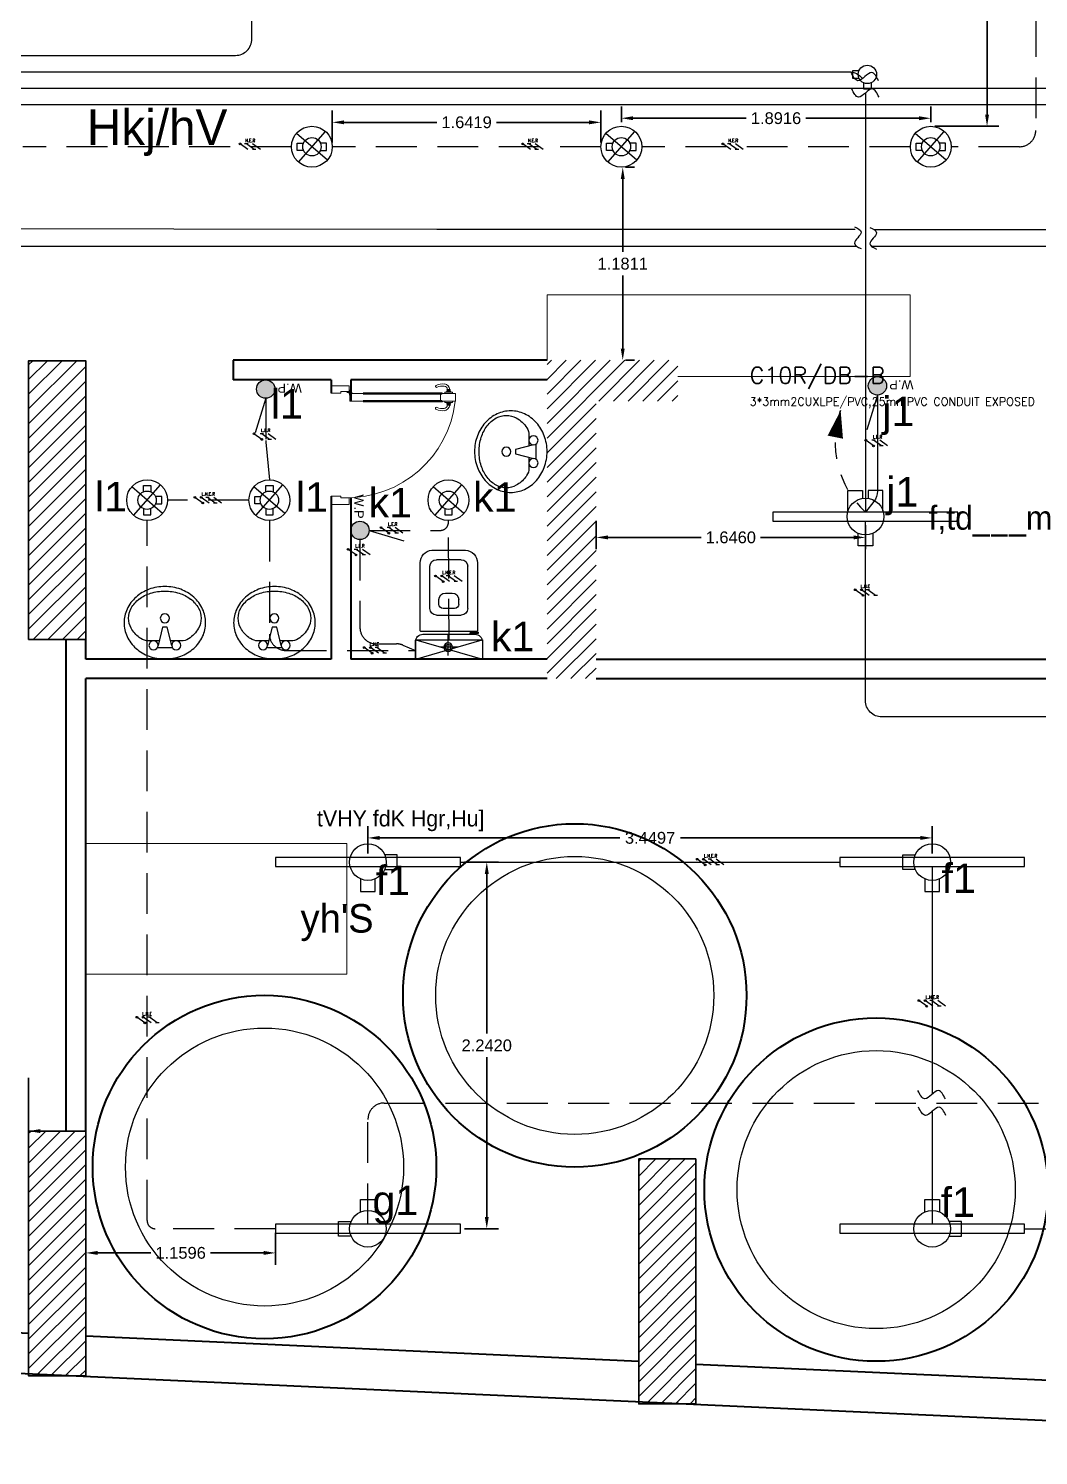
# Model space of a CAD drawing. Header units: inches. Extents: x 3955 to 4125, y 4886 to 4983.
# Drawn here: x 3987.31 to 3993.48, y 4922.31 to 4931.04 of the extents above; entities that cross this region are included whole.
import ezdxf
from ezdxf.enums import TextEntityAlignment as Align

# ---------------------------------------------------------------- set-up
doc = ezdxf.new("R2010")
doc.units = ezdxf.units.IN
doc.header["$MEASUREMENT"] = 0
doc.linetypes.add('ACAD_ISO03W100', pattern=[30, 12, -18])
doc.linetypes.add('HIDDEN', pattern=[0.375, 0.25, -0.125])
doc.layers.get('0').update_dxf_attribs({"lineweight": 35})
doc.layers.get('Defpoints').update_dxf_attribs({"lineweight": 25})
for name, color, linetype, lineweight in [('Column(S)', 24, 'Continuous', 35), ('DIM', 6, 'Continuous', 20), ('DIM IN', 12, 'Continuous', 15), ('DOOR', 24, 'Continuous', 18), ('HA', 252, 'Continuous', 18), ('hatch col(S)', 45, 'Continuous', 15), ('Shop Drawing', 3, 'Continuous', 30), ('TEXT', 152, 'Continuous', 30), ('walls', 7, 'Continuous', 40), ('رخام', 104, 'Continuous', 15)]:
    doc.layers.add(name, color=color, linetype=linetype, lineweight=lineweight)
for name, color, linetype in [('E Wiring', 1, 'HIDDEN'), ('E-CUT', 30, 'Continuous'), ('E-LEADER', 30, 'Continuous'), ('E-TEXT', 2, 'Continuous'), ('Lighting', 4, 'Continuous'), ('N Wiring', 255, 'Continuous'), ('SHP-CTL-EL-102$0$00-TEXT FOR EMRG', 40, 'Continuous'), ('SHP-CTL-EL-102$0$HATCH MARK', 140, 'Continuous'), ('SHP-CTL-EL-102$0$XREF-LTG-T2-26$0$ELE-HATCH MARK', 2, 'Continuous'), ('UMG-ML', 251, 'Continuous'), ('WE - BOXES', 2, 'Continuous')]:
    doc.layers.add(name, color=color, linetype=linetype)
doc.styles.add('ELEC', font='romans.shx')
doc.styles.add('SHP-CTL-EL-102$0$XREF-LTG-T2-26$0$25_1', font='romans.shx', dxfattribs={"width": 0.8, "height": 2.5})
doc.styles.add('SOSA', font='sosa.shx')
doc.styles.get("Standard").update_dxf_attribs({"font": 'arial.ttf'})
doc.dimstyles.get("Standard").update_dxf_attribs({"dimtxt": 0.18, "dimasz": 0.18, "dimexe": 0.18, "dimexo": 0.0625, "dimgap": 0.09, "dimtad": 0, "dimtih": 1, "dimtoh": 1, "dimdec": 4, "dimzin": 0, "dimdsep": 46, "dimtxsty": 'Standard', "dimcen": 0.09, "dimadec": 0, "dimazin": 0, "dimtfac": 1, "dimtdec": 4, "dimtofl": 0, "dimtmove": 0, "dimatfit": 3, "dimfxl": 1, "dimtolj": 1, "dimtzin": 0, "dimarcsym": 0})

# ---------------------------------------------------------------- blocks, each defined once
blk = doc.blocks.new('A$C35D05A93')
at = {"layer": 'UMG-ML', "extrusion": (-5.08529e-08, 1.65048e-08, 1)}
for p, q in [((0.4098, 0.6661, 0), (0, 0.6661, 0)), ((0, 0.6661, 0), (0, 0.5612, 0)), ((0.1992, 0.6455, 0), (0.1992, 0.5151, 0)), ((0.4098, 0.5612, 0), (0.4098, 0.6661, 0)), ((0.2621, 0.5945, 0), (0.1533, 0.5945, 0)), ((0.029, 0.4929, 0), (0.029, 0.0789, 0)), ((0.3751, 0.4975, 0), (0.0337, 0.4975, 0)), ((0.0461, 0.5151, 0), (0.3637, 0.5151, 0)), ((0.3303, 0.5116, 0), (0.3303, 0.5151, 0)), ((0.3448, 0.5116, 0), (0.3303, 0.5116, 0)), ((0.3347, 0.5116, 0), (0.3347, 0.5098, 0)), ((0.3402, 0.5116, 0), (0.3402, 0.5098, 0)), ((0.3433, 0.5079, 0), (0.3855, 0.5079, 0)), ((0.3442, 0.5024, 0), (0.3855, 0.5024, 0)), ((0.3448, 0.5116, 0), (0.3448, 0.5151, 0)), ((0.3797, 0.0789, 0), (0.3797, 0.4929, 0)), ((0.3855, 0.5079, 0), (0.3855, 0.5024, 0)), ((0.0891, 0.3574, 0), (0.0891, 0.1259, 0)), ((0.1291, 0.3974, 0), (0.2391, 0.3974, 0)), ((0.2398, 0.3571, 0), (0.169, 0.3571, 0)), ((0.2391, 0.3974, 0), (0.2796, 0.3974, 0)), ((0.3197, 0.3574, 0), (0.3197, 0.0989, 0)), ((0.1439, 0.3321, 0), (0.1439, 0.3029, 0)), ((0.184, 0.2629, 0), (0.2248, 0.2629, 0)), ((0.2648, 0.3321, 0), (0.2648, 0.3029, 0)), ((0.0891, 0.1259, 0), (0.0891, 0.0989, 0)), ((0.1011, 0.0003, 0), (0.3064, 0.0003, 0)), ((0.2796, 0.0589, 0), (0.1291, 0.0589, 0))]:
    blk.add_line(p, q, dxfattribs=at)
for radius in [0.0264, 0.017]:
    blk.add_circle((0.1995, 0.5945, 0), radius, dxfattribs=at)
for centre, radius, start, end in [((0.0461, 0.5612, 0), 0.0461, 180, 270), ((0.3637, 0.5612, 0), 0.0461, 270, 0), ((0.0337, 0.4929, 0), 0.00461, 90, 180), ((0.3423, 0.5098, 0), 0.00766, 180, 284.21839), ((0.3423, 0.5098, 0), 0.00217, 180, 296.85767), ((0.3751, 0.4929, 0), 0.00461, 360, 90), ((0.1291, 0.3574, 0), 0.04, 90, 180), ((0.169, 0.3321, 0), 0.025, 90, 180), ((0.2398, 0.3321, 0), 0.025, 0, 90), ((0.2796, 0.3574, 0), 0.04, 0, 90), ((0.184, 0.3029, 0), 0.04, 180, 270), ((0.2248, 0.3029, 0), 0.04, 270, 0), ((0.1291, 0.0989, 0), 0.04, 180, 270), ((0.2796, 0.0989, 0), 0.04, 270, 0), ((0.1079, 0.0789, 0), 0.0789, 180, 265.04819), ((0.3009, 0.0789, 0), 0.0788, 273.97176, 0)]:
    blk.add_arc(centre, radius, start, end, dxfattribs=at)
blk = doc.blocks.new('A$C409206DC')
at = {"layer": 'UMG-ML', "ltscale": 2.5}
for p, q in [((0.253, 0.2567), (0.2807, 0.3675)), ((0.2807, 0.3675), (0.3084, 0.3675)), ((0.3084, 0.3675), (0.3362, 0.2567)), ((0.1941, 0.2844), (0.26, 0.2844)), ((0.3292, 0.2844), (0.3953, 0.2844)), ((0.253, 0.2428), (0.3362, 0.2428))]:
    blk.add_line(p, q, dxfattribs=at)
blk.add_lwpolyline([(0.544, 0.3952, -0.109452), (0.5255, 0.3117, -0.102376), (0.4709, 0.2385, -0.093737), (0.3913, 0.1908, -0.088426), (0.2946, 0.1736, -0.088426), (0.1979, 0.1908, -0.093737), (0.1183, 0.2385, -0.102376), (0.0637, 0.3117, -0.109452), (0.0452, 0.3952, -0.109452), (0.0637, 0.4787, -0.102376), (0.1183, 0.552, -0.093737), (0.1979, 0.5997, -0.088426), (0.2946, 0.6169, -0.088426), (0.3913, 0.5997, -0.093737), (0.4709, 0.552, -0.102376), (0.5255, 0.4787, -0.109452)], format="xyb", close=True, dxfattribs=at)
for centre in [(0.2946, 0.4229), (0.2253, 0.2567), (0.3639, 0.2567)]:
    blk.add_circle(centre, 0.0277, dxfattribs=at)
for centre, radius, start, end in [((0.2451, 0.3976), 0.1787, 126.8699, 151.0888), ((0.275, 0.3576), 0.2286, 107.25794, 126.8699), ((0.2946, 0.2946), 0.2946, 90, 107.25794), ((0.2946, 0.2946), 0.2946, 72.74206, 90), ((0.3142, 0.3576), 0.2286, 53.1301, 72.74206), ((0.3441, 0.3976), 0.1787, 28.9112, 53.1301), ((0.1991, 0.4229), 0.1262, 151.0888, 180), ((0.3901, 0.4229), 0.1262, 0, 28.9112), ((0.1991, 0.4229), 0.1262, 180, 208.9112), ((0.2451, 0.4483), 0.1787, 208.9112, 237.74019), ((0.3441, 0.4483), 0.1787, 306.8699, 331.0888), ((0.3901, 0.4229), 0.1262, 331.0888, 0), ((0.1941, 0.3675), 0.0831, 237.74019, 270), ((0.3953, 0.3675), 0.0831, 270, 303.90451), ((0.3142, 0.4883), 0.2286, 303.90451, 306.8699)]:
    blk.add_arc(centre, radius, start, end, dxfattribs=at)
blk = doc.blocks.new('A$C73D03C2A')
at = {"layer": 'DOOR', "linetype": 'Continuous'}
for p, q in [((0.041, 0.852), (0.041, 0.871)), ((0.046, 0.852), (0.046, 0.871)), ((0.047, 0.852), (0.047, 0.872)), ((0.053, 0.872), (0.047, 0.872)), ((0.053, 0.852), (0.047, 0.852)), ((0.053, 0.852), (0.053, 0.872)), ((0.055, 0.845), (0.055, 0.879)), ((0.061, 0.879), (0.055, 0.879)), ((0.061, 0.845), (0.055, 0.845)), ((0.061, 0.835), (0.061, 0.889)), ((0.061, 0.889), (0.071, 0.889)), ((0.071, 0.813), (0.071, 0.911)), ((0.071, 0.911), (0.126, 0.911)), ((0.126, 0.813), (0.126, 0.911)), ((0.137, 0.889), (0.126, 0.889)), ((0.137, 0.835), (0.137, 0.889)), ((0.137, 0.879), (0.142, 0.879)), ((0.137, 0.845), (0.142, 0.845)), ((0.142, 0.845), (0.142, 0.879)), ((0.144, 0.872), (0.151, 0.872)), ((0.144, 0.852), (0.144, 0.872)), ((0.144, 0.852), (0.151, 0.852)), ((0.151, 0.852), (0.151, 0.872)), ((0.156, 0.872), (0.156, 0.872)), ((0.156, 0.852), (0.156, 0.872)), ((0.071, 0.835), (0.061, 0.835)), ((0.066, 0.236), (0.066, 0.812)), ((0.071, 0.817), (0.071, 0.808)), ((0.071, 0.813), (0.071, 0.236)), ((0.076, 0.813), (0.071, 0.813)), ((0.076, 0.802), (0.076, 0.813)), ((0.076, 0.802), (0.076, 0.236)), ((0.076, 0.802), (0.121, 0.802)), ((0.121, 0.802), (0.121, 0.813)), ((0.121, 0.813), (0.126, 0.813)), ((0.121, 0.802), (0.121, 0.236)), ((0.126, 0.835), (0.137, 0.835)), ((0.126, 0.813), (0.126, 0.236)), ((0.127, 0.817), (0.127, 0.808)), ((0.131, 0.236), (0.131, 0.812)), ((0.071, 0.236), (0.071, 0.138)), ((0.126, 0.138), (0.126, 0.236)), ((0.013, 0), (0.013, 0.131)), ((0.056, 0.131), (0.013, 0.131)), ((0.056, 0.131), (0.056, 0.071)), ((0.071, 0.138), (0.126, 0.138)), ((0.835, 0.131), (0.835, 0.071)), ((0.835, 0.131), (0.884, 0.131)), ((0.884, 0), (0.884, 0.131)), ((0.067, 0), (0.013, 0)), ((0.056, 0.071), (0.067, 0.071)), ((0.067, 0.071), (0.067, 0)), ((0.824, 0.071), (0.824, 0)), ((0.835, 0.071), (0.824, 0.071)), ((0.824, 0), (0.884, 0))]:
    blk.add_line(p, q, dxfattribs=at)
at = {"layer": 'DOOR'}
for p, q in [((0.013, 0.131), (0.013, 0)), ((0.013, 0.131), (0.013, 0)), ((0.013, 0.131), (0.013, 0)), ((0.044, 0.134), (0.082, 0.134)), ((0.056, 0.131), (0.071, 0.138)), ((0.064, 0.154), (0.064, 0.115))]:
    blk.add_line(p, q, dxfattribs=at)
at = {"layer": 'DOOR', "linetype": 'Continuous'}
blk.add_circle((0.064, 0.134), 0.00617, dxfattribs=at)
for centre, radius, start, end in [((0.046, 0.825), 0.0459, 96.2766, 172.4946), ((0.046, 0.825), 0.0297, 99.7089, 172.4946), ((0.044, 0.871), 0.00259, 0, 180), ((0.044, 0.852), 0.00259, 180, 0), ((0.153, 0.872), 0.00262, 0, 192.4511), ((0.153, 0.852), 0.00262, 167.5489, 0), ((0.151, 0.824), 0.0459, 7.5054, 83.7234), ((0.151, 0.824), 0.0297, 7.5054, 80.2911), ((0.105, 0.817), 0.105, 172.4946, 205.9899), ((0.018, 0.773), 0.00773, 195.2913, 36.6885), ((0.106, 0.816), 0.0903, 171.5898, 204.9077), ((0.071, 0.812), 0.00476, 90, 270), ((0.127, 0.812), 0.00476, 270, 90), ((0.179, 0.772), 0.00773, 143.3115, 344.7087), ((0.091, 0.815), 0.0903, 335.0923, 8.4102), ((0.092, 0.817), 0.105, 334.0101, 7.5054)]:
    blk.add_arc(centre, radius, start, end, dxfattribs=at)
at = {"layer": 'DOOR'}
blk.add_arc((0.035, 0.116), 0.8, 358.9289, 83.4773, dxfattribs=at)
blk = doc.blocks.new('F2')
at = {"layer": 'Lighting'}
blk.add_lwpolyline([(0.565, 0), (-0.565, 0), (-0.565, -0.055), (0.565, -0.055)], close=True, dxfattribs=at)
blk = doc.blocks.new('*U9')
blk.add_line((233, 512.3), (309.4, 559.6))
blk.add_lwpolyline([(309.4, 559.6, 0, 96, 0), (174.8, 461.8, 96, 96, 0)], format="xyseb")
at = {"linetype": 'HIDDEN', "ltscale": 0.2}
blk.add_arc((581.3, 44), 583, 117.80684, 184.32374, dxfattribs=at)
blk = doc.blocks.new('F3')
for p, q in [((-0.0824, -0.0938), (0.0824, 0.0938)), ((0.0944, -0.0817), (-0.0944, 0.0817))]:
    blk.add_line(p, q)
at = {"layer": 'Lighting'}
blk.add_circle((0, 0), 0.1248, dxfattribs=at)
blk = doc.blocks.new('SW2')
h = blk.add_hatch(color=256)
h.dxf.hatch_style = 1
h.paths.add_polyline_path([(0.0561, 0.0561, 1), (-0.0561, 0.0561, 1)])
at = {"layer": 'Lighting'}
h = blk.add_hatch(dxfattribs=at)
h.set_pattern_fill('ANGLE', color=256)
h.set_pattern_definition([(0, (-3584.248, -1327.375), (0, 6.985), [5.08, -1.905]), (90, (-3584.248, -1327.375), (-6.985, 4e-16), [5.08, -1.905])])
h.paths.add_polyline_path([(0.0561, 0.0561, 1), (-0.0561, 0.0561, 1)])
blk.add_lwpolyline([(0, 0.1122), (0.0646, 0.3242)], dxfattribs=at)
blk.add_circle((0, 0.0561), 0.0561, dxfattribs=at)
at = {"layer": 'Lighting', "insert": (-0.2205, 0.0784), "char_height": 0.0563, "attachment_point": 1}
blk.add_mtext_dynamic_manual_height_columns('W.P', width=0.577317, gutter_width=12.5, heights=[0], dxfattribs=at)
blk = doc.blocks.new('*D162')
at = {"layer": 'Defpoints', "color": 0}
for p in [(3554.8854, 1325.5894, 0), (3555.4067, 1325.5894, 0), (3555.4067, 1325.2389)]:
    blk.add_point(p, dxfattribs=at)
at = {"layer": 'DIM', "color": 0, "lineweight": -2, "transparency": 16777216}
for p, q in [((3554.8854, 1325.5644), (3554.8854, 1325.1669)), ((3555.4067, 1325.5644), (3555.4067, 1325.1669)), ((3554.8134, 1325.2389), (3554.7414, 1325.2389)), ((3555.4787, 1325.2389), (3555.5507, 1325.2389))]:
    blk.add_line(p, q, dxfattribs=at)
at = {"layer": 'DIM', "color": 0, "transparency": 16777216}
for points in [[(3554.8134, 1325.2509), (3554.8134, 1325.2269), (3554.8854, 1325.2389)], [(3555.4787, 1325.2509), (3555.4787, 1325.2269), (3555.4067, 1325.2389)]]:
    blk.add_solid(points, dxfattribs=at)
at = {"layer": 'DIM', "color": 0, "transparency": 16777216, "insert": (3555.1461, 1325.2389), "char_height": 0.072, "attachment_point": 5}
blk.add_mtext('\\A1;0.5213', dxfattribs=at)
blk = doc.blocks.new('*D164')
at = {"layer": 'Defpoints', "color": 0}
for p in [(3555.7567, 1324.6419, 0), (3556.9164, 1324.6419, 0), (3555.7567, 1324.4941)]:
    blk.add_point(p, dxfattribs=at)
at = {"layer": 'DIM', "color": 0, "lineweight": -2, "transparency": 16777216}
for p, q in [((3555.7567, 1324.6169), (3555.7567, 1324.4221)), ((3556.9164, 1324.6169), (3556.9164, 1324.4221)), ((3555.8287, 1324.4941), (3556.1545, 1324.4941)), ((3556.8444, 1324.4941), (3556.5186, 1324.4941))]:
    blk.add_line(p, q, dxfattribs=at)
at = {"layer": 'DIM', "color": 0, "transparency": 16777216}
for points in [[(3555.8287, 1324.5061), (3555.8287, 1324.4821), (3555.7567, 1324.4941)], [(3556.8444, 1324.5061), (3556.8444, 1324.4821), (3556.9164, 1324.4941)]]:
    blk.add_solid(points, dxfattribs=at)
at = {"layer": 'DIM', "color": 0, "transparency": 16777216, "insert": (3556.3366, 1324.4941), "char_height": 0.072, "attachment_point": 5}
blk.add_mtext('\\A1;1.1596', dxfattribs=at)
blk = doc.blocks.new('*D165')
at = {"layer": 'Defpoints', "color": 0}
for p in [(3558.0464, 1326.8839, 0), (3558.2078, 1326.8839), (3558.0464, 1324.6419, 0)]:
    blk.add_point(p, dxfattribs=at)
at = {"layer": 'DIM', "color": 0, "lineweight": -2, "transparency": 16777216}
for p, q in [((3558.0714, 1326.8839), (3558.2798, 1326.8839)), ((3558.2078, 1326.8119), (3558.2078, 1325.8356)), ((3558.2078, 1324.7139), (3558.2078, 1325.6901)), ((3558.0714, 1324.6419), (3558.2798, 1324.6419))]:
    blk.add_line(p, q, dxfattribs=at)
at = {"layer": 'DIM', "color": 0, "transparency": 16777216}
for points in [[(3558.1958, 1326.8119), (3558.2198, 1326.8119), (3558.2078, 1326.8839)], [(3558.1958, 1324.7139), (3558.2198, 1324.7139), (3558.2078, 1324.6419)]]:
    blk.add_solid(points, dxfattribs=at)
at = {"layer": 'DIM', "color": 0, "transparency": 16777216, "insert": (3558.2078, 1325.7629), "char_height": 0.072, "attachment_point": 5}
blk.add_mtext('\\A1;2.2420', dxfattribs=at)
blk = doc.blocks.new('*D166')
at = {"layer": 'Defpoints', "color": 0}
for p in [(3560.931, 1327.0316), (3557.4814, 1326.9114, 0), (3560.931, 1326.9114, 0)]:
    blk.add_point(p, dxfattribs=at)
at = {"layer": 'DIM', "color": 0, "lineweight": -2, "transparency": 16777216}
for p, q in [((3557.4814, 1326.9364), (3557.4814, 1327.1036)), ((3560.931, 1326.9364), (3560.931, 1327.1036)), ((3557.5534, 1327.0316), (3559.0208, 1327.0316)), ((3560.859, 1327.0316), (3559.3916, 1327.0316))]:
    blk.add_line(p, q, dxfattribs=at)
at = {"layer": 'DIM', "color": 0, "transparency": 16777216}
for points in [[(3557.5534, 1327.0436), (3557.5534, 1327.0196), (3557.4814, 1327.0316)], [(3560.859, 1327.0436), (3560.859, 1327.0196), (3560.931, 1327.0316)]]:
    blk.add_solid(points, dxfattribs=at)
at = {"layer": 'DIM', "color": 0, "transparency": 16777216, "insert": (3559.2062, 1327.0316), "char_height": 0.072, "attachment_point": 5}
blk.add_mtext('\\A1;3.4497', dxfattribs=at)
blk = doc.blocks.new('*D168')
at = {"layer": 'Defpoints', "color": 0}
for p in [(3558.8766, 1328.9962, 0), (3560.5225, 1328.9687, 0), (3558.8766, 1328.8689)]:
    blk.add_point(p, dxfattribs=at)
at = {"layer": 'DIM', "color": 0, "lineweight": -2, "transparency": 16777216}
for p, q in [((3558.8766, 1328.9712), (3558.8766, 1328.7969)), ((3560.5225, 1328.9437), (3560.5225, 1328.7969)), ((3558.9486, 1328.8689), (3559.5176, 1328.8689)), ((3560.4505, 1328.8689), (3559.8815, 1328.8689))]:
    blk.add_line(p, q, dxfattribs=at)
at = {"layer": 'DIM', "color": 0, "transparency": 16777216}
for points in [[(3558.9486, 1328.8809), (3558.9486, 1328.8569), (3558.8766, 1328.8689)], [(3560.4505, 1328.8809), (3560.4505, 1328.8569), (3560.5225, 1328.8689)]]:
    blk.add_solid(points, dxfattribs=at)
at = {"layer": 'DIM', "color": 0, "transparency": 16777216, "insert": (3559.6996, 1328.8689), "char_height": 0.072, "attachment_point": 5}
blk.add_mtext('\\A1;1.6460', dxfattribs=at)
blk = doc.blocks.new('*D186')
at = {"layer": 'Defpoints', "color": 0}
for p in [(3560.922, 1334.0809, 0), (3561.2662, 1334.0809), (3560.922, 1331.3826, 0)]:
    blk.add_point(p, dxfattribs=at)
at = {"layer": 'DIM', "color": 0, "lineweight": -2, "transparency": 16777216}
for p, q in [((3560.947, 1334.0809), (3561.3382, 1334.0809)), ((3561.2662, 1334.0089), (3561.2662, 1332.8045)), ((3561.2662, 1331.4546), (3561.2662, 1332.6589)), ((3560.947, 1331.3826), (3561.3382, 1331.3826))]:
    blk.add_line(p, q, dxfattribs=at)
at = {"layer": 'DIM', "color": 0, "transparency": 16777216}
for points in [[(3561.2542, 1334.0089), (3561.2782, 1334.0089), (3561.2662, 1334.0809)], [(3561.2542, 1331.4546), (3561.2782, 1331.4546), (3561.2662, 1331.3826)]]:
    blk.add_solid(points, dxfattribs=at)
at = {"layer": 'DIM', "color": 0, "transparency": 16777216, "insert": (3561.2662, 1332.7317), "char_height": 0.072, "attachment_point": 5}
blk.add_mtext('\\A1;2.6983', dxfattribs=at)
blk = doc.blocks.new('*D187')
at = {"layer": 'Defpoints', "color": 0}
for p in [(3559.0305, 1331.1329, 0), (3559.0305, 1329.9518, 0), (3559.039, 1329.9518)]:
    blk.add_point(p, dxfattribs=at)
at = {"layer": 'DIM', "color": 0, "lineweight": -2, "transparency": 16777216}
for p, q in [((3559.0555, 1331.1329), (3559.111, 1331.1329)), ((3559.039, 1331.0609), (3559.039, 1330.6152)), ((3559.039, 1330.0238), (3559.039, 1330.4696)), ((3559.0555, 1329.9518), (3559.111, 1329.9518))]:
    blk.add_line(p, q, dxfattribs=at)
at = {"layer": 'DIM', "color": 0, "transparency": 16777216}
for points in [[(3559.027, 1331.0609), (3559.051, 1331.0609), (3559.039, 1331.1329)], [(3559.027, 1330.0238), (3559.051, 1330.0238), (3559.039, 1329.9518)]]:
    blk.add_solid(points, dxfattribs=at)
at = {"layer": 'DIM', "color": 0, "transparency": 16777216, "insert": (3559.039, 1330.5424), "char_height": 0.072, "attachment_point": 5}
blk.add_mtext('\\A1;1.1811', dxfattribs=at)
blk = doc.blocks.new('*D188')
at = {"layer": 'Defpoints', "color": 0}
for p in [(3559.0305, 1331.432), (3559.0305, 1331.3826, 0), (3560.922, 1331.3826, 0)]:
    blk.add_point(p, dxfattribs=at)
at = {"layer": 'DIM', "color": 0, "lineweight": -2, "transparency": 16777216}
for p, q in [((3559.0305, 1331.4076), (3559.0305, 1331.504)), ((3560.922, 1331.4076), (3560.922, 1331.504)), ((3559.1025, 1331.432), (3559.7942, 1331.432)), ((3560.85, 1331.432), (3560.1583, 1331.432))]:
    blk.add_line(p, q, dxfattribs=at)
at = {"layer": 'DIM', "color": 0, "transparency": 16777216}
for points in [[(3559.1025, 1331.444), (3559.1025, 1331.42), (3559.0305, 1331.432)], [(3560.85, 1331.444), (3560.85, 1331.42), (3560.922, 1331.432)]]:
    blk.add_solid(points, dxfattribs=at)
at = {"layer": 'DIM', "color": 0, "transparency": 16777216, "insert": (3559.9763, 1331.432), "char_height": 0.072, "attachment_point": 5}
blk.add_mtext('\\A1;1.8916', dxfattribs=at)
blk = doc.blocks.new('*D192')
at = {"layer": 'Defpoints', "color": 0}
for p in [(3557.2637, 1331.4068), (3557.2637, 1331.2578, 0), (3558.9056, 1331.2578, 0)]:
    blk.add_point(p, dxfattribs=at)
at = {"layer": 'DIM', "color": 0, "lineweight": -2, "transparency": 16777216}
for p, q in [((3557.2637, 1331.2828), (3557.2637, 1331.4788)), ((3558.9056, 1331.2828), (3558.9056, 1331.4788)), ((3557.3357, 1331.4068), (3557.9025, 1331.4068)), ((3558.8336, 1331.4068), (3558.2668, 1331.4068))]:
    blk.add_line(p, q, dxfattribs=at)
at = {"layer": 'DIM', "color": 0, "transparency": 16777216}
for points in [[(3557.3357, 1331.4188), (3557.3357, 1331.3948), (3557.2637, 1331.4068)], [(3558.8336, 1331.4188), (3558.8336, 1331.3948), (3558.9056, 1331.4068)]]:
    blk.add_solid(points, dxfattribs=at)
at = {"layer": 'DIM', "color": 0, "transparency": 16777216, "insert": (3558.0847, 1331.4068), "char_height": 0.072, "attachment_point": 5}
blk.add_mtext('\\A1;1.6419', dxfattribs=at)
blk = doc.blocks.new('SHP-CTL-EL-102$0$XREF-LTG-T2-26$0$H.M -LIFE-PHASE')
at = {"layer": 'SHP-CTL-EL-102$0$XREF-LTG-T2-26$0$ELE-HATCH MARK'}
h = blk.add_hatch(color=140, dxfattribs=at)
edge = h.paths.add_edge_path()
edge.add_arc((-62, 45), 14.2, 0, 360)
h = blk.add_hatch(color=140, dxfattribs=at)
edge = h.paths.add_edge_path()
edge.add_arc((62, -45), 14.2, 0, 360)
at = {"layer": 'SHP-CTL-EL-102$0$XREF-LTG-T2-26$0$ELE-HATCH MARK', "color": 140}
blk.add_line((62, -45), (-62, 45), dxfattribs=at)
for centre in [(-62, 45), (62, -45)]:
    blk.add_circle(centre, 14.2, dxfattribs=at)
blk = doc.blocks.new('SHP-CTL-EL-102$0$XREF-LTG-T2-26$0$EARTH')
at = {"layer": 'SHP-CTL-EL-102$0$XREF-LTG-T2-26$0$ELE-HATCH MARK', "color": 140}
for p, q in [((-34, 45), (-90, 45)), ((62, -45), (-62, 45)), ((90, -45), (34, -45))]:
    blk.add_line(p, q, dxfattribs=at)
blk = doc.blocks.new('SHP-CTL-EL-102$0$XREF-LTG-T2-26$0$H.M -RETURN-SWITCH')
at = {"layer": 'SHP-CTL-EL-102$0$XREF-LTG-T2-26$0$ELE-HATCH MARK', "color": 140}
blk.add_line((62, -45), (-62, 45), dxfattribs=at)
blk = doc.blocks.new('SHP-CTL-EL-102$0$XREF-LTG-T2-26$0$L.E.R')
for name, p in [('SHP-CTL-EL-102$0$XREF-LTG-T2-26$0$H.M -LIFE-PHASE', (-125, 0)), ('SHP-CTL-EL-102$0$XREF-LTG-T2-26$0$EARTH', (0, 0)), ('SHP-CTL-EL-102$0$XREF-LTG-T2-26$0$H.M -RETURN-SWITCH', (100, 0))]:
    blk.add_blockref(name, p)
blk = doc.blocks.new('*U95')
at = {"layer": 'SHP-CTL-EL-102$0$HATCH MARK'}
blk.add_blockref('SHP-CTL-EL-102$0$XREF-LTG-T2-26$0$L.E.R', (0, 0), dxfattribs=at)
at = {"layer": 'SHP-CTL-EL-102$0$HATCH MARK', "style": 'SHP-CTL-EL-102$0$XREF-LTG-T2-26$0$25_1', "width": 0.8}
blk.add_text('L.E.R', height=50, dxfattribs=at).set_placement((0, 100), align=Align.MIDDLE_CENTER)
blk = doc.blocks.new('Fan')
at = {"layer": 'Lighting', "elevation": 0}
blk.add_lwpolyline([(0.2049, 0), (-0.2031, 0), (-0.2031, 0.1177), (0.2049, 0.1177)], close=True, dxfattribs=at)
blk.add_lwpolyline([(-0.2031, 0.1177), (0.2049, 0), (-0.2031, 0), (0.2031, 0.1177)], dxfattribs=at)
blk = doc.blocks.new('2 WAY BOX')
at = {"layer": 'WE - BOXES'}
for p, q in [((0.096, 0.024), (0.055, 0.024)), ((0.096, -0.024), (0.096, 0.024)), ((0.055, -0.024), (0.096, -0.024))]:
    blk.add_line(p, q, dxfattribs=at)
blk.add_lwpolyline([(-0.024, 0.055), (-0.024, 0.096), (0.024, 0.096), (0.024, 0.055)], dxfattribs=at)
blk.add_circle((0, 0), 0.06, dxfattribs=at)
blk = doc.blocks.new('SHP-CTL-EL-102$0$XREF-LTG-T2-26$0$H.M -NUTRAL')
at = {"layer": 'SHP-CTL-EL-102$0$XREF-LTG-T2-26$0$ELE-HATCH MARK'}
h = blk.add_hatch(color=140, dxfattribs=at)
edge = h.paths.add_edge_path()
edge.add_arc((-62, 45), 14.2, 0, 360)
at = {"layer": 'SHP-CTL-EL-102$0$XREF-LTG-T2-26$0$ELE-HATCH MARK', "color": 140}
blk.add_line((62, -45), (-62, 45), dxfattribs=at)
blk.add_circle((-62, 45), 14.2, dxfattribs=at)
blk = doc.blocks.new('SHP-CTL-EL-102$0$XREF-LTG-T2-26$0$L.N.E')
for name, p in [('SHP-CTL-EL-102$0$XREF-LTG-T2-26$0$H.M -LIFE-PHASE', (-100, 0)), ('SHP-CTL-EL-102$0$XREF-LTG-T2-26$0$H.M -NUTRAL', (0, 0)), ('SHP-CTL-EL-102$0$XREF-LTG-T2-26$0$EARTH', (100, 0))]:
    blk.add_blockref(name, p)
blk = doc.blocks.new('*U101')
at = {"layer": 'SHP-CTL-EL-102$0$HATCH MARK'}
blk.add_blockref('SHP-CTL-EL-102$0$XREF-LTG-T2-26$0$L.N.E', (0, 0), dxfattribs=at)
at = {"layer": 'SHP-CTL-EL-102$0$HATCH MARK', "style": 'SHP-CTL-EL-102$0$XREF-LTG-T2-26$0$25_1', "width": 0.8}
blk.add_text('L.N.E', height=50, dxfattribs=at).set_placement((0, 100), align=Align.MIDDLE_CENTER)
blk = doc.blocks.new('SHP-CTL-EL-102$0$XREF-LTG-T2-26$0$L.N.E.R')
for name, p in [('SHP-CTL-EL-102$0$XREF-LTG-T2-26$0$H.M -LIFE-PHASE', (-150, 0)), ('SHP-CTL-EL-102$0$XREF-LTG-T2-26$0$H.M -NUTRAL', (-50, 0)), ('SHP-CTL-EL-102$0$XREF-LTG-T2-26$0$EARTH', (50, 0)), ('SHP-CTL-EL-102$0$XREF-LTG-T2-26$0$H.M -RETURN-SWITCH', (150, 0))]:
    blk.add_blockref(name, p)
blk = doc.blocks.new('*U96')
at = {"layer": 'SHP-CTL-EL-102$0$HATCH MARK'}
blk.add_blockref('SHP-CTL-EL-102$0$XREF-LTG-T2-26$0$L.N.E.R', (0, 0), dxfattribs=at)
at = {"layer": 'SHP-CTL-EL-102$0$HATCH MARK', "style": 'SHP-CTL-EL-102$0$XREF-LTG-T2-26$0$25_1', "width": 0.8}
blk.add_text('L.N.E.R', height=50, dxfattribs=at).set_placement((0, 100), align=Align.MIDDLE_CENTER)
blk = doc.blocks.new('SHP-CTL-EL-102$0$XREF-LTG-T2-26$0$N.E.R')
for name, p in [('SHP-CTL-EL-102$0$XREF-LTG-T2-26$0$H.M -NUTRAL', (-100, 0)), ('SHP-CTL-EL-102$0$XREF-LTG-T2-26$0$EARTH', (0, 0)), ('SHP-CTL-EL-102$0$XREF-LTG-T2-26$0$H.M -RETURN-SWITCH', (100, 0))]:
    blk.add_blockref(name, p)
blk = doc.blocks.new('*U102')
at = {"layer": 'SHP-CTL-EL-102$0$HATCH MARK'}
blk.add_blockref('SHP-CTL-EL-102$0$XREF-LTG-T2-26$0$N.E.R', (0, 0), dxfattribs=at)
at = {"layer": 'SHP-CTL-EL-102$0$HATCH MARK', "style": 'SHP-CTL-EL-102$0$XREF-LTG-T2-26$0$25_1', "width": 0.8}
blk.add_text('N.E.R', height=50, dxfattribs=at).set_placement((0, 100), align=Align.MIDDLE_CENTER)
blk = doc.blocks.new('*U114')
at = {"layer": 'WE - BOXES'}
for points in [[(-0.024, 0.055), (-0.024, 0.096), (0.024, 0.096), (0.024, 0.055)], [(-0.055, -0.024), (-0.096, -0.024), (-0.096, 0.024), (-0.055, 0.024)]]:
    blk.add_lwpolyline(points, dxfattribs=at)
blk.add_circle((0, 0), 0.06, dxfattribs=at)
blk = doc.blocks.new('*U110')
at = {"layer": 'WE - BOXES'}
for points in [[(-0.024, 0.055), (-0.024, 0.096), (0.024, 0.096), (0.024, 0.055)], [(0.055, -0.024), (0.096, -0.024), (0.096, 0.024), (0.055, 0.024)]]:
    blk.add_lwpolyline(points, dxfattribs=at)
blk.add_circle((0, 0), 0.06, dxfattribs=at)
blk = doc.blocks.new('*U118')
at = {"layer": 'WE - BOXES'}
for points in [[(0.055, -0.024), (0.096, -0.024), (0.096, 0.024), (0.055, 0.024)], [(-0.024, -0.055), (-0.024, -0.096), (0.024, -0.096), (0.024, -0.055)]]:
    blk.add_lwpolyline(points, dxfattribs=at)
blk.add_circle((0, 0), 0.06, dxfattribs=at)
blk = doc.blocks.new('*U111')
at = {"layer": 'WE - BOXES'}
for points in [[(-0.055, -0.024), (-0.096, -0.024), (-0.096, 0.024), (-0.055, 0.024)], [(-0.024, -0.055), (-0.024, -0.096), (0.024, -0.096), (0.024, -0.055)]]:
    blk.add_lwpolyline(points, dxfattribs=at)
blk.add_circle((0, 0), 0.06, dxfattribs=at)
blk = doc.blocks.new('*U122')
at = {"layer": 'WE - BOXES'}
for points in [[(-0.057, 0.0186), (-0.057, 0.0856), (-0.009, 0.0856), (-0.009, 0.0594)], [(0.0571, 0.0186), (0.0571, 0.0856), (0.0091, 0.0856), (0.0091, 0.0594)], [(0.0241, -0.0549), (0.0241, -0.0959), (-0.0239, -0.0959), (-0.0239, -0.0549)]]:
    blk.add_lwpolyline(points, dxfattribs=at)
blk.add_circle((0.0001, 0.0001), 0.06, dxfattribs=at)
blk = doc.blocks.new('*U112')
at = {"layer": 'WE - BOXES'}
for points in [[(-0.055, -0.024), (-0.096, -0.024), (-0.096, 0.024), (-0.055, 0.024)], [(0.055, -0.024), (0.096, -0.024), (0.096, 0.024), (0.055, 0.024)]]:
    blk.add_lwpolyline(points, dxfattribs=at)
blk.add_circle((0, 0), 0.06, dxfattribs=at)
blk = doc.blocks.new('*U121')
at = {"layer": 'WE - BOXES'}
for points in [[(-0.024, 0.055), (-0.024, 0.096), (0.024, 0.096), (0.024, 0.055)], [(0.055, -0.024), (0.096, -0.024), (0.096, 0.024), (0.055, 0.024)], [(-0.024, -0.055), (-0.024, -0.096), (0.024, -0.096), (0.024, -0.055)]]:
    blk.add_lwpolyline(points, dxfattribs=at)
blk.add_circle((0, 0), 0.06, dxfattribs=at)
blk = doc.blocks.new('*U109')
at = {"layer": 'WE - BOXES'}
for points in [[(-0.024, 0.055), (-0.024, 0.096), (0.024, 0.096), (0.024, 0.055)], [(-0.055, -0.024), (-0.096, -0.024), (-0.096, 0.024), (-0.055, 0.024)], [(-0.024, -0.055), (-0.024, -0.096), (0.024, -0.096), (0.024, -0.055)]]:
    blk.add_lwpolyline(points, dxfattribs=at)
blk.add_circle((0, 0), 0.06, dxfattribs=at)
blk = doc.blocks.new('*U116')
at = {"layer": 'WE - BOXES'}
blk.add_lwpolyline([(-0.024, -0.055), (-0.024, -0.096), (0.024, -0.096), (0.024, -0.055)], dxfattribs=at)
blk.add_circle((0, 0), 0.06, dxfattribs=at)
blk = doc.blocks.new('A$C7440799B')
at = {"layer": 'hatch col(S)', "ltscale": 2.5}
h = blk.add_hatch(dxfattribs=at)
h.set_pattern_fill('ANSI31', color=256, scale=0.02, angle=-360)
h.set_pattern_definition([(45, (-146.810845, 287.298616), (-0.044901281, 0.044901281), [])])
h.paths.add_polyline_path([(27.87743, -10.86693), (27.52743, -10.86693), (27.52743, -12.57117), (27.87743, -12.57117)])
h = blk.add_hatch(dxfattribs=at)
h.set_pattern_fill('ANSI31', color=256, scale=0.02)
h.set_pattern_definition([(45, (-150.37583, 298.166544), (-0.044901281, 0.044901281), [])])
h.paths.add_polyline_path([(31.49745, -11.11463), (31.49745, -10.86463), (30.69745, -10.86463), (30.69745, -12.81105), (30.99747, -12.81105), (30.99747, -11.11463)])
h = blk.add_hatch(dxfattribs=at)
h.set_pattern_fill('ANSI31', color=256, scale=0.02, angle=-360)
h.set_pattern_definition([(45, (-157.145725, 282.59061), (-0.044901281, 0.044901281), [])])
h.paths.add_polyline_path([(27.52763, -17.07494), (27.87763, -17.07494), (27.87763, -15.57754), (27.52763, -15.57754)])
h = blk.add_hatch(dxfattribs=at)
h.set_pattern_fill('ANSI31', color=256, scale=0.02, angle=-360)
h.set_pattern_definition([(45, (-153.41592, 282.420236), (-0.044901281, 0.044901281), [])])
h.paths.add_polyline_path([(31.25743, -17.24531), (31.60743, -17.24531), (31.60743, -15.74791), (31.25743, -15.74791)])
at = {"layer": 'Column(S)', "ltscale": 2.5}
for points in [[(27.52743, -12.57117), (27.87743, -12.57117), (27.87743, -10.86693), (27.52743, -10.86693)], [(27.87763, -15.57754), (27.52763, -15.57754), (27.52763, -17.07494), (27.87763, -17.07494)], [(31.60743, -15.74791), (31.25743, -15.74791), (31.25743, -17.24531), (31.60743, -17.24531)]]:
    blk.add_lwpolyline(points, close=True, dxfattribs=at)
at = {"layer": 'DIM IN', "ltscale": 2.5}
blk.add_lwpolyline([(29.47246, -14.61723), (27.87769, -14.61723), (27.87769, -13.81905), (29.47246, -13.81905)], close=True, dxfattribs=at)
at = {"layer": 'E Wiring'}
for points in [[(33.68493, -6.88466), (33.68493, -9.4587, -0.4142136), (33.58493, -9.5587), (33.16775, -9.5587)], [(28.97743, -11.09683), (28.97743, -11.3556, 0.0238965), (28.97789, -11.36514), (28.99993, -11.5951)], [(29.60963, -11.90464), (30.04445, -11.90464, 0.4142136), (30.09445, -11.85464), (30.09445, -11.84476)], [(29.55353, -11.96074), (29.55353, -12.49824, 0.4142136), (29.65353, -12.59824), (29.77689, -12.59824, -0.1003798), (29.81585, -12.60614), (29.89256, -12.63859)], [(29.60225, -16.1471), (29.60225, -15.50582, -0.4142136), (29.70225, -15.40582), (36.40158, -15.40582, -0.4142136), (36.50158, -15.50582), (36.50158, -16.1471)]]:
    blk.add_lwpolyline(points, format="xyb", dxfattribs=at)
for points in [[(29.13495, -9.5587), (27.49304, -9.5587)], [(31.02652, -9.5587), (29.38461, -9.5587)], [(32.91809, -9.5587), (31.27618, -9.5587)]]:
    blk.add_lwpolyline(points, dxfattribs=at)
for points, elevation in [([(28.8751, -11.71993), (28.37727, -11.71993)], 0.25), ([(30.09834, -12.57336), (30.09445, -11.85464)], 0)]:
    blk.add_lwpolyline(points, dxfattribs=dict(at, elevation=elevation))
for points, elevation in [([(29.03725, -16.1746), (28.30243, -16.1746, -0.4142136), (28.25243, -16.1246), (28.25243, -11.84476)], 0), ([(28.99993, -11.84476), (28.99993, -12.53859, 0.4142136), (29.09993, -12.63859), (29.89256, -12.63859)], 0.25)]:
    blk.add_lwpolyline(points, format="xyb", dxfattribs=dict(at, elevation=elevation))
at = {"layer": 'E-CUT'}
for points in [[(32.72357, -9.15481), (32.71098, -9.13009), (32.6796, -9.06845), (32.60025, -9.19099), (32.56888, -9.12935), (32.55629, -9.10463)], [(33.13205, -15.38053), (33.11946, -15.35581), (33.08809, -15.29417), (33.00874, -15.41671), (32.97736, -15.35507), (32.96477, -15.33035)]]:
    blk.add_open_spline(points, degree=3, knots=[0, 0, 0, 0, 78.1137743, 194.7496514, 272.8634258, 272.8634258, 272.8634258, 272.8634258], dxfattribs=at)
for points in [[(32.72707, -9.25588), (32.68525, -9.20569), (32.60161, -9.25588), (32.55979, -9.20569)], [(32.57642, -10.04784, 0), (32.61657, -10.08129, 0), (32.57642, -10.1482, 0), (32.61657, -10.18166, 0)], [(32.67084, -10.05159, 0), (32.71098, -10.08504, 0), (32.67084, -10.15195, 0), (32.71098, -10.18541, 0)], [(33.13555, -15.48159), (33.09373, -15.43141), (33.01009, -15.48159), (32.96828, -15.43141)]]:
    blk.add_spline(points, degree=3, dxfattribs=at)
at = {"layer": 'HA', "linetype": 'ACAD_ISO03W100'}
blk.add_lwpolyline([(38.34643, -17.56091), (13.15779, -16.40339)], dxfattribs=at)
at = {"layer": 'N Wiring'}
for points in [[(32.71712, -11.07683), (32.71712, -11.66489, -0.169022), (32.69552, -11.72697), (32.64343, -11.79275)], [(35.76009, -12.41775), (35.76009, -12.94542, -0.4142136), (35.66009, -13.04542), (32.74343, -13.04542, -0.4142136), (32.64343, -12.94542), (32.64343, -11.84775)], [(33.61691, -16.1746), (34.66195, -16.1746, 0.4142136), (34.76195, -16.0746), (34.76195, -15.45872)]]:
    blk.add_lwpolyline(points, format="xyb", dxfattribs=at)
for points in [[(30.16725, -13.9326), (32.48691, -13.9326)], [(33.05191, -13.9601), (33.05191, -15.35239)], [(33.05191, -15.4565), (33.05191, -16.1471)]]:
    blk.add_lwpolyline(points, dxfattribs=at)
at = {"layer": 'Shop Drawing'}
for points in [[(20.48283, -8.76478), (19.90198, -8.76478, 0.4142136), (19.85198, -8.81478), (19.85198, -8.95019, 0.4142136), (19.90198, -9.00019), (28.79243, -9.00019, 0.4142136), (28.89243, -8.90019), (28.89243, -4.88003)], [(20.48283, -8.67478), (19.70198, -8.67478, 0.4142136), (19.65198, -8.72478), (19.65198, -9.15019, 0.4142136), (19.70198, -9.20019), (38.71904, -9.20019, 0.4142136), (38.81904, -9.10019), (38.81904, -7.2157)], [(20.48283, -8.62978), (19.60198, -8.62978, 0.4142136), (19.55198, -8.67978), (19.55198, -9.25019, 0.4142136), (19.60198, -9.30019), (36.96641, -9.30019, -0.4142136), (37.06641, -9.40019), (37.06641, -10.33152)], [(20.48283, -8.71978), (19.80198, -8.71978, 0.4142136), (19.75198, -8.76978), (19.75198, -9.05019, 0.4142136), (19.80198, -9.10019), (32.54343, -9.10019, -0.2430066), (32.62498, -9.14231, -0.2430066)]]:
    blk.add_lwpolyline(points, format="xyb", dxfattribs=at)
blk.add_lwpolyline([(32.64343, -9.23078), (32.64343, -11.79275)], dxfattribs=at)
at = {"layer": 'Shop Drawing', "color": 5}
for points in [[(30.023, -10.06544), (23.58838, -10.057)], [(32.58065, -10.06544), (30.023, -10.06544)], [(32.69574, -10.06544), (35.29973, -10.06544)]]:
    blk.add_lwpolyline(points, dxfattribs=at)
at = {"layer": 'Shop Drawing', "color": 5, "elevation": 0.25}
for points in [[(23.5114, -10.16751), (32.58976, -10.16648)], [(32.6794, -10.16647), (35.29884, -10.16617)]]:
    blk.add_lwpolyline(points, dxfattribs=at)
at = {"layer": 'UMG-ML', "ltscale": 2.5}
for centre in [(30.86671, -14.74799), (28.97015, -15.79723), (32.70922, -15.93525)]:
    blk.add_circle(centre, 0.85, dxfattribs=at)
at = {"layer": 'walls', "ltscale": 2.5}
for p, q in [((30.69745, -10.86463), (28.77743, -10.86463)), ((28.77743, -10.86463), (28.77743, -10.98463)), ((29.37743, -10.98463), (28.77743, -10.98463)), ((29.37743, -10.98463), (29.37743, -11.06493)), ((30.69745, -10.98463), (29.49743, -10.98463)), ((29.49743, -10.98463), (29.49743, -11.11381)), ((29.37743, -11.69587), (29.37743, -12.69105)), ((29.49743, -11.70464), (29.49743, -12.69105)), ((27.75763, -15.57755), (27.75743, -12.57117)), ((27.87744, -12.69105), (27.87743, -12.57117)), ((29.37743, -12.69105), (27.87744, -12.69105)), ((30.69745, -12.69105), (29.49743, -12.69105)), ((30.99746, -12.69105), (34.29773, -12.69098)), ((27.87763, -15.57754), (27.87745, -12.81105)), ((30.69745, -12.81105), (27.87745, -12.81105)), ((30.99747, -12.81105), (34.29773, -12.81098)), ((38.11783, -17.54981), (13.15779, -16.40425)), ((27.52763, -16.81452), (24.31243, -16.66684)), ((31.25743, -16.98585), (27.87763, -16.8306)), ((31.60743, -17.00192), (35.07745, -17.16131))]:
    blk.add_line(p, q, dxfattribs=at)
for centre in [(30.86671, -14.74799), (28.97015, -15.79723), (32.70922, -15.93525)]:
    blk.add_circle(centre, 1.05, dxfattribs=at)
at = {"layer": 'رخام', "ltscale": 2.5}
for p, q in [((30.69745, -10.86463), (30.69745, -10.46463)), ((30.69745, -10.46463), (32.91712, -10.46463)), ((32.91712, -10.46463), (32.91712, -10.96463)), ((32.91712, -10.96463), (31.49745, -10.96463))]:
    blk.add_line(p, q, dxfattribs=at)
at = {"layer": 'DOOR', "ltscale": 2.5, "xscale": 0.8334408040205665, "yscale": 0.8334408040205665, "zscale": 0.8334408040205665, "rotation": 270}
blk.add_blockref('A$C73D03C2A', (29.37743, -11.00896), dxfattribs=at)
at = {"layer": 'E-LEADER', "xscale": 0.001, "yscale": 0.001, "zscale": 0.001, "rotation": 42.62846024487555}
blk.add_blockref('*U9', (32.64343, -11.79275), dxfattribs=at)
at = {"layer": 'Lighting'}
for name, p in [('F3', (29.25978, -9.5587)), ('F3', (31.15135, -9.5587)), ('F3', (33.04292, -9.5587)), ('F3', (28.25243, -11.71993, 0.25)), ('F3', (28.99993, -11.71993, 0.25)), ('F3', (30.09445, -11.71993, 0.25)), ('F2', (32.64343, -11.79275)), ('Fan', (30.09744, -12.69105)), ('F2', (29.60225, -13.9051)), ('F2', (33.05191, -13.9051)), ('F2', (29.60225, -16.1471)), ('F2', (33.05191, -16.1471))]:
    blk.add_blockref(name, p, dxfattribs=at)
for p, rotation in [((28.97743, -10.98463), 180), ((32.71712, -10.96463), 180), ((29.49743, -11.90464), 270)]:
    blk.add_blockref('SW2', p, dxfattribs=dict(at, rotation=rotation))
at = {"layer": 'SHP-CTL-EL-102$0$00-TEXT FOR EMRG', "xscale": 0.000384, "yscale": 0.000384, "zscale": 0.000384}
for name, p in [('*U102', (28.88282, -9.5587)), ('*U102', (30.61048, -9.5587)), ('*U102', (31.83475, -9.5587)), ('*U95', (28.97743, -11.33079)), ('*U95', (32.71712, -11.37086)), ('*U96', (28.62618, -11.71993, 0.25)), ('*U95', (29.75378, -11.90464)), ('*U95', (29.55353, -12.03774)), ('*U96', (30.09633, -12.20067, 0)), ('*U101', (32.64343, -12.28462)), ('*U101', (29.64208, -12.63859, 0.25)), ('*U96', (31.69684, -13.9326)), ('*U96', (33.05191, -14.79709)), ('*U101', (28.25243, -14.89874, 0))]:
    blk.add_blockref(name, p, dxfattribs=at)
at = {"layer": 'UMG-ML', "ltscale": 2.5, "xscale": -1}
for name, p, rotation in [('A$C409206DC', (30.871, -11.1283), 90), ('A$C35D05A93', (29.89256, -12.0249, 0), 180)]:
    blk.add_blockref(name, p, dxfattribs=dict(at, rotation=rotation))
for p in [(28.65544, -12.8646), (29.32535, -12.8646)]:
    blk.add_blockref('A$C409206DC', p, dxfattribs=at)
at = {"layer": 'WE - BOXES', "xscale": 0.9359999999999999, "yscale": 0.9359999999999999, "zscale": 0.9359999999999999, "rotation": 180}
blk.add_blockref('2 WAY BOX', (32.65529, -9.11681), dxfattribs=at)
at = {"layer": 'WE - BOXES'}
for name, p, xscale, yscale, zscale in [('*U112', (29.25978, -9.5587), 0.9359999999999999, 0.9359999999999999, 0.9359999999999999), ('*U112', (31.15135, -9.5587), 0.9359999999999999, 0.9359999999999999, 0.9359999999999999), ('*U112', (33.04292, -9.5587), 0.9359999999999999, 0.9359999999999999, 0.9359999999999999), ('*U121', (28.25243, -11.71993, 0.25), 0.9359999999999999, 0.9359999999999999, 0.9359999999999999), ('*U109', (28.99993, -11.71993, 0.25), 0.9359999999999999, 0.9359999999999999, 0.9359999999999999), ('*U116', (30.09445, -11.71993, 0.25), 0.9359999999999999, 0.9359999999999999, 0.9359999999999999), ('*U122', (32.64343, -11.82025), 1.872, 1.872, 1.872), ('*U118', (29.60225, -13.9326), 1.872, 1.872, 1.872), ('*U111', (33.05191, -13.9326), 1.872, 1.872, 1.872), ('*U114', (29.60225, -16.1746), 1.872, 1.872, 1.872), ('*U110', (33.05191, -16.1746), 1.872, 1.872, 1.872)]:
    blk.add_blockref(name, p, dxfattribs=dict(at, xscale=xscale, yscale=yscale, zscale=zscale))
at = {"layer": 'E-TEXT', "style": 'ELEC'}
for s, height, p in [('C10R/DB-B', 0.1, (31.93581, -11.00621, 0)), ('3*3mm2CUXLPE/PVC,25mmPVC CONDUIT EXPOSED', 0.05, (31.93581, -11.14203, 0))]:
    blk.add_text(s, height=height, dxfattribs=at).set_placement(p)
at = {"layer": 'E-TEXT', "char_height": 0.180204, "attachment_point": 1}
for s, insert in [('l1', (29.00866, -11.04067, 0)), ('j1', (32.7473, -11.08687, 0)), ('l1', (27.93393, -11.6082, 0)), ('l1', (29.16248, -11.61085, 0)), ('k1', (30.24509, -11.61085, 0)), ('j1', (32.77083, -11.57834, 0)), ('k1', (29.60561, -11.64531, 0)), ('k1', (30.35401, -12.46326, 0)), ('f1', (29.65034, -13.95447, 0)), ('f1', (33.10894, -13.94143, 0)), ('g1', (29.6298, -15.91121, 0)), ('f1', (33.10328, -15.92229, 0))]:
    blk.add_mtext_dynamic_manual_height_columns(s, width=1.4546897, gutter_width=12.5, heights=[0], dxfattribs=dict(at, insert=insert))
at = {"layer": 'TEXT', "linetype": 'Continuous', "ltscale": 0.09, "style": 'SOSA'}
for s, height, p in [('Hkj/hV', 0.218125, (27.88381, -9.54911, 0)), ('f,td___m', 0.145417, (33.02982, -11.90023, 0)), ('tVHY fdK Hgr,Hu]', 0.0977201, (29.29071, -13.71472, 0)), ("yh'S", 0.1745, (29.19029, -14.36385, 0))]:
    blk.add_text(s, height=height, dxfattribs=at).set_placement(p)
at = {"layer": 'DIM'}
for base, p1, p2, picture, middle, set_off in [((33.3871318873, -6.7356210742, -0.0000000188), (33.0429209648, -9.4338710742), (33.0429209648, -6.7356210742), '*D186', (33.3871318873, -8.0847460742, -0.0000000188), (-3527.8791157767, -1340.8164763057)), ((31.1599, -10.86463, 0), (31.15135, -9.68354), (31.15135, -10.86463), '*D187', (31.1599, -10.27408, 0), (-3527.87912, -1340.81648)), ((30.32865, -13.9326, 0), (30.16725, -16.1746), (30.16725, -13.9326), '*D165', (30.32865, -15.0536, 0), (-3527.87912, -1340.81648))]:
    dim = blk.add_linear_dim(base=base, p1=p1, p2=p2, angle=90, dimstyle='Standard', dxfattribs=at)
    dim.commit()
    dim.dimension.update_dxf_attribs({"geometry": picture, "text_midpoint": middle, "insert": set_off})
for base, p1, p2, picture, middle, set_off in [((31.15135, -9.38451, 0), (33.04292, -9.43387), (31.15135, -9.43387), '*D188', (32.09714, -9.38451, 0), (-3527.87912, -1340.81648)), ((29.38461, -9.40967, 0), (31.02652, -9.5587), (29.38461, -9.5587), '*D192', (30.20556, -9.40967, 0), (-3527.87912, -1340.81648)), ((30.99747, -11.94763, 0), (32.64343, -11.84775), (30.99747, -11.82025), '*D168', (31.82045, -11.94763, 0), (-3527.87912, -1340.81648)), ((33.051914, -13.784906, 0), (29.602259, -13.905095), (33.051914, -13.905095), '*D166', (31.327086, -13.784906, 0), (-3527.879116, -1340.816476)), ((27.52763, -15.57754, 0), (27.00629, -15.2271), (27.52763, -15.2271), '*D162', (27.26696, -15.57754, 0), (-3527.87912, -1340.81648)), ((27.87763, -16.32237, 0), (29.03725, -16.1746), (27.87763, -16.1746), '*D164', (28.45744, -16.32237, 0), (-3527.87912, -1340.81648))]:
    dim = blk.add_linear_dim(base=base, p1=p1, p2=p2, dimstyle='Standard', dxfattribs=at)
    dim.commit()
    dim.dimension.update_dxf_attribs({"geometry": picture, "text_midpoint": middle, "insert": set_off})

msp = doc.modelspace()

# ---------------------------------------------------------------- block references
msp.add_blockref('A$C7440799B', (3959.7814, 4939.8752))

doc.saveas('drawing.dxf')
